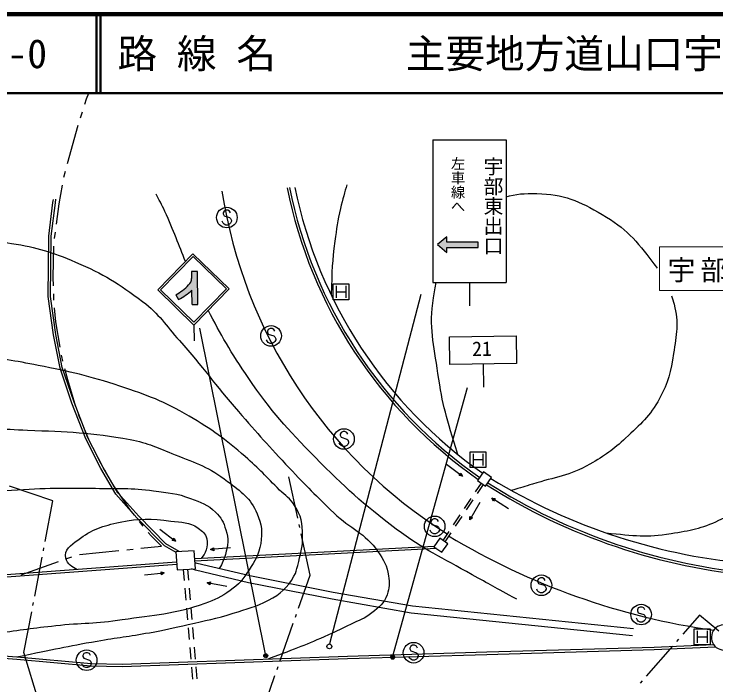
# Model space of a CAD drawing. Units: millimetres, scale not verified. Extents: x 40000 to 680000, y 20000 to 380000.
# Drawn here: x 167332 to 255865, y 295322 to 380000 of the extents above; entities that cross this region are included whole.
import ezdxf
from ezdxf.enums import TextEntityAlignment as Align

# ---------------------------------------------------------------- set-up
doc = ezdxf.new("R2010")
doc.units = ezdxf.units.MM
doc.header["$LTSCALE"] = 1000
doc.header["$PDMODE"] = 32
doc.header["$PDSIZE"] = 500
for name, color, linetype, lineweight in [('M-BGD', 7, 'Continuous', 25), ('M-BMK-HTXT', 7, 'Continuous', 13), ('M-BMK-ROW', 30, 'Continuous', 25), ('M-STR-STRC', 7, 'Continuous', 25), ('M-TTL', 2, 'Continuous', 140), ('M-TTL-LINE', 7, 'Continuous', 50)]:
    doc.layers.add(name, color=color, linetype=linetype, lineweight=lineweight)
doc.layers.add('M-TTL-TXT', color=7, linetype='Continuous')
doc.styles.add('@ＭＳ ゴシック', font='')
doc.styles.add('ＭＳ ゴシック', font='')
doc.styles.get('@ＭＳ ゴシック').set_extended_font_data('@MS Gothic')
doc.styles.get('ＭＳ ゴシック').set_extended_font_data('MS Gothic')

msp = doc.modelspace()

# ---------------------------------------------------------------- hatches: boundary and pattern name
at = {"layer": 'M-STR-STRC'}
for points in [[(225888, 350548), (225888, 351210), (221914, 351210), (221914, 351872), (220723, 350910), (221914, 349885), (221914, 350548)], [(190533, 343341), (190475, 347512), (189714, 347501), (189726, 346628), (189727, 346623), (189727, 346606), (189728, 346589), (189728, 346572), (189728, 346555), (189728, 346538), (189727, 346522), (189726, 346505), (189725, 346488), (189723, 346471), (189721, 346454), (189719, 346437), (189717, 346420), (189714, 346404), (189711, 346387), (189708, 346370), (189704, 346354), (189700, 346337), (189696, 346321), (189691, 346304), (189687, 346288), (189682, 346272), (189676, 346256), (189671, 346240), (189665, 346224), (189659, 346208), (189652, 346192), (189645, 346177), (189638, 346161), (189631, 346146), (189624, 346131), (189616, 346116), (189608, 346101), (189600, 346086), (189591, 346071), (189582, 346057), (189573, 346042), (189564, 346028), (189554, 346014), (189544, 346000), (189534, 345987), (189524, 345973), (189514, 345960), (189503, 345947), (189492, 345934), (189481, 345921), (189469, 345909), (189458, 345896), (189446, 345884), (189434, 345872), (189422, 345860), (189409, 345849), (189396, 345838), (189384, 345827), (189371, 345816), (189357, 345805), (189316, 345761), (189243, 345686), (189168, 345612), (189092, 345539), (189015, 345468), (188937, 345398), (188858, 345329), (188777, 345262), (188695, 345196), (188612, 345132), (188528, 345069), (188443, 345007), (188357, 344947), (188269, 344889), (188181, 344832), (188092, 344776), (188002, 344722), (187911, 344670), (187819, 344620), (187726, 344570), (188086, 343984), (188222, 344057), (188357, 344132), (188491, 344209), (188623, 344289), (188754, 344371), (188884, 344456), (189011, 344543), (189138, 344632), (189263, 344723), (189386, 344816), (189507, 344911), (189627, 345009), (189745, 345109), (189775, 345135), (189800, 343331)]]:
    msp.add_hatch(color=256, dxfattribs=at).paths.add_polyline_path(points)

# ---------------------------------------------------------------- linework, layer by layer
at = {"layer": 'M-BGD'}
for p, q in [((207569, 343936), (207569, 345936)), ((207569, 345936), (209569, 345936)), ((207944, 345686), (207944, 344186)), ((209194, 345686), (209194, 344186)), ((209569, 345936), (209569, 343936)), ((207944, 344936), (209194, 344936)), ((209569, 343936), (207569, 343936)), ((224847, 322761), (224847, 324761)), ((224847, 324761), (226847, 324761)), ((225222, 324511), (225222, 323011)), ((226472, 324511), (226472, 323011)), ((226847, 324761), (226847, 322761)), ((221881, 323187), (223875, 321679)), ((225222, 323761), (226472, 323761)), ((226847, 322761), (224847, 322761)), ((203130, 316355), (202002, 321570)), ((223463, 321756), (223689, 322055)), ((223875, 321679), (223463, 321756)), ((223689, 322055), (223875, 321679)), ((226269, 320806), (225510, 319679)), ((226514, 320634), (225756, 319506)), ((172235, 318553), (166752, 320403)), ((224952, 318849), (224114, 317605)), ((229712, 317561), (227591, 318885)), ((227810, 318528), (227591, 318885)), ((227591, 318885), (228009, 318846)), ((228009, 318846), (227810, 318528)), ((171254, 313410), (172235, 318553)), ((225197, 318677), (224360, 317432)), ((226067, 318341), (224811, 316179)), ((223556, 316775), (222719, 315531)), ((223802, 316603), (222964, 315358)), ((224811, 316179), (224837, 316598)), ((225161, 316409), (224811, 316179)), ((224837, 316598), (225161, 316409)), ((203384, 315182), (203299, 315573)), ((185716, 315000), (187694, 313470)), ((204681, 309185), (203553, 314400)), ((222161, 314701), (221402, 313573)), ((222406, 314528), (221648, 313401)), ((187282, 313551), (187512, 313848)), ((187694, 313470), (187282, 313551)), ((187512, 313848), (187694, 313470)), ((171029, 312231), (171104, 312624)), ((220304, 312818), (190130, 311234)), ((220604, 312533), (190147, 310934)), ((194616, 312650), (192129, 312400)), ((192129, 312400), (192483, 312624)), ((192483, 312624), (192521, 312251)), ((192521, 312251), (192129, 312400)), ((169942, 306534), (170879, 311445)), ((188822, 308523), (188703, 309914)), ((189377, 308554), (189258, 309946)), ((183783, 309216), (186272, 309454)), ((185881, 309605), (186272, 309454)), ((185917, 309232), (185881, 309605)), ((186272, 309454), (185917, 309232)), ((203219, 305015), (204681, 309185)), ((191708, 308227), (192112, 308338)), ((194161, 307743), (191708, 308227)), ((192040, 307970), (191708, 308227)), ((192112, 308338), (192040, 307970)), ((189035, 306032), (188907, 307526)), ((189590, 306064), (189462, 307558)), ((169717, 305355), (169792, 305748)), ((168586, 299426), (169567, 304569)), ((189248, 303541), (189120, 305035)), ((189803, 303573), (189675, 305067)), ((202822, 303883), (202954, 304261)), ((253791, 304137), (251681, 301719)), ((256223, 302119), (253791, 304137)), ((200903, 298410), (202557, 303128)), ((189461, 301050), (189333, 302544)), ((190016, 301082), (189888, 302576)), ((253134, 300408), (253134, 302408)), ((253134, 302408), (255134, 302408)), ((253509, 302158), (253509, 300658)), ((254759, 302158), (254759, 300658)), ((255134, 302408), (255134, 300408)), ((251155, 301116), (250892, 300815)), ((253509, 301408), (254759, 301408)), ((250367, 300212), (247080, 296444)), ((255134, 300408), (253134, 300408)), ((170517, 293024), (168586, 299426)), ((189674, 298559), (189546, 300054)), ((190229, 298591), (190101, 300085)), ((189887, 296068), (189759, 297563)), ((190442, 296100), (190314, 297594)), ((200506, 297277), (200639, 297655)), ((198780, 292352), (200242, 296522)), ((246554, 295841), (246291, 295540))]:
    msp.add_line(p, q, dxfattribs=at)
for points in [[(187762, 312049), (186307, 312899), (182833, 316437), (180174, 319397), (178290, 322641), (176368, 326391), (174622, 330903), (173130, 335318), (172317, 339513), (171620, 344343), (171703, 351978), (172245, 356232), (172305, 356605)], [(188163, 312162), (186493, 313138), (183052, 316642), (180418, 319574), (178553, 322785), (176642, 326514), (174904, 331005), (173421, 335395), (172612, 339563), (171920, 344363), (172003, 351957), (172542, 356190), (172611, 356621)], [(187832, 310834), (152231, 308179), (133727, 306282), (107004, 303994), (77119, 301352)], [(187849, 310534), (152257, 307881), (133755, 305983), (107030, 303695), (77146, 301053)], [(245337, 301538), (217426, 304395), (207436, 306134), (196914, 308214), (190212, 309802), (189728, 309973)], [(245470, 302419), (217570, 305276), (207593, 307012), (197081, 309091), (190413, 310670), (190159, 310731)], [(68029, 296794), (104296, 297149), (115643, 296910), (137589, 299525), (153287, 299985), (167700, 298861), (177050, 298022), (180979, 297956), (209399, 298953), (226969, 299485), (248058, 300100), (255556, 300434)], [(68029, 296494), (104294, 296849), (115658, 296610), (137611, 299225), (153279, 299684), (167675, 298562), (177034, 297722), (180982, 297656), (209409, 298654), (226978, 299185), (248069, 299800), (255806, 300145)]]:
    msp.add_lwpolyline(points, dxfattribs=at)
for points in [[(225805, 321132), (226811, 320425), (227564, 321497), (226557, 322204)], [(220269, 312769), (221276, 312062), (222029, 313133), (221022, 313840)], [(187757, 312139), (187887, 309868), (190200, 310000), (190070, 312271)]]:
    msp.add_lwpolyline(points, close=True, dxfattribs=at)
for centre, radius, start, end in [((259824, 369813), 59237, 191.43091, 235.05394), ((259824, 369813), 58937, 191.4749, 235.05394), ((259824, 369813), 58263, 191.57536, 235.05394), ((255109, 367102), 62267, 188.71758, 237.82933), ((266650, 385527), 75163, 238.59151, 265.50458), ((267368, 384275), 75450, 237.58341, 265.15357), ((267368, 384275), 75150, 237.59407, 265.15357), ((268088, 390186), 88840, 238.86216, 261.9036), ((256871, 301319), 1584, 74.20385, 297.37514)]:
    msp.add_arc(centre, radius, start, end, dxfattribs=at)
for points, knots in [([(241992, 314523), (245661, 314158), (247041, 313927), (250210, 314436), (252625, 314824), (254030, 315067), (256246, 316101), (259829, 317773), (261893, 318937), (264597, 321823), (268013, 325468), (269358, 328168), (271044, 332871), (272169, 336009), (272300, 337963), (272411, 341295), (272499, 343945), (272190, 345445), (271635, 348038), (271004, 350987), (270530, 352632), (269401, 355428), (268285, 358189), (267537, 359713), (265902, 362202), (265436, 362912), (265038, 363522), (264646, 364086)], [0, 0, 0, 0, 1, 1, 1, 2, 2, 2, 3, 3, 3, 4, 4, 4, 5, 5, 5, 6, 6, 6, 7, 7, 7, 8, 8, 8, 9, 9, 9, 9]), ([(209322, 358450), (209016, 357546), (208803, 356634), (208501, 355457), (208097, 353878), (208023, 352959), (207801, 351345), (207439, 348707), (207448, 347765), (207325, 344545)], [0, 0, 0, 0, 1, 1, 1, 2, 2, 2, 3, 3, 3, 3]), ([(188963, 348785), (188140, 350802), (187490, 352629), (186354, 355097), (185969, 355932), (185601, 356612), (185239, 357250)], [0, 0, 0, 0, 1, 1, 1, 2, 2, 2, 2]), ([(229386, 356912), (230563, 357299), (231746, 357384), (233271, 357343), (236657, 357250), (238610, 356417), (241531, 354703), (244490, 352966), (245840, 351397), (247901, 348654), (248092, 348400), (248270, 348158), (248437, 347924)], [0, 0, 0, 0, 1, 1, 1, 2, 2, 2, 3, 3, 3, 4, 4, 4, 4]), ([(159039, 350753), (159381, 350817), (159741, 350877), (160128, 350936), (162793, 351342), (164360, 351427), (167027, 351039), (170279, 350566), (172080, 349973), (175104, 348687), (178629, 347188), (180499, 346021), (183555, 343712), (185664, 342120), (186422, 340748), (188182, 338777), (191209, 335386), (192647, 333264), (195630, 329835), (198091, 327005), (199490, 325436), (202060, 322705), (204197, 320435), (205426, 319191), (207677, 317032), (209763, 315032), (211596, 314528), (213234, 312146), (213972, 311072), (214383, 310376), (214565, 309085), (214694, 308164), (214715, 307582), (214392, 306710), (213987, 305613), (213396, 305133), (212478, 304408), (211544, 303670), (210856, 303502), (209789, 302973), (208705, 302437), (208089, 302155), (206988, 301653), (204094, 300333), (203079, 299998), (199436, 298604)], [0, 0, 0, 0, 1, 1, 1, 2, 2, 2, 3, 3, 3, 4, 4, 4, 5, 5, 5, 6, 6, 6, 7, 7, 7, 8, 8, 8, 9, 9, 9, 10, 10, 10, 11, 11, 11, 12, 12, 12, 13, 13, 13, 14, 14, 14, 15, 15, 15, 15]), ([(223290, 324427), (221874, 329063), (221383, 330569), (220801, 334629), (220272, 338323), (219665, 340476), (220229, 344165), (220339, 344883), (220455, 345523), (220592, 346118)], [0, 0, 0, 0, 1, 1, 1, 2, 2, 2, 3, 3, 3, 3]), ([(250276, 344424), (250386, 344096), (250490, 343747), (250590, 343369), (251215, 341020), (250868, 339551), (250506, 337148), (250160, 334856), (249844, 333523), (248753, 331478), (247545, 329214), (246333, 328262), (244476, 326490), (242899, 324986), (241860, 324284), (239973, 323193), (237382, 321694), (235590, 321573), (232734, 320676), (231697, 320350), (231360, 320239), (230073, 319864)], [0, 0, 0, 0, 1, 1, 1, 2, 2, 2, 3, 3, 3, 4, 4, 4, 5, 5, 5, 6, 6, 6, 7, 7, 7, 7]), ([(230735, 306164), (228008, 307608), (227290, 308011), (225107, 309242), (221308, 311383), (219028, 312381), (215544, 315005), (211285, 318213), (209062, 320253), (205320, 324052), (201749, 327678), (199804, 329820), (196926, 334017), (194673, 337303), (193363, 339578), (191835, 342610)], [0, 0, 0, 0, 1, 1, 1, 2, 2, 2, 3, 3, 3, 4, 4, 4, 5, 5, 5, 5]), ([(167700, 298861), (172560, 299883), (173842, 300176), (177807, 300864), (180376, 301309), (181833, 301456), (184398, 301923), (186322, 302273), (187396, 302492), (189299, 302937), (191525, 303458), (192789, 303700), (194972, 304379), (196750, 304933), (197807, 305143), (199447, 306025), (200956, 306838), (201775, 307557), (202639, 309038), (202922, 309522), (202981, 309848), (203109, 310394), (203448, 311842), (203767, 312663), (203732, 314150), (203696, 315699), (203560, 316682), (202723, 317985), (202149, 318880), (201569, 319175), (200816, 319925), (199143, 321590), (198271, 322595), (196489, 324143), (193912, 326383), (192345, 327530), (189403, 329264), (186205, 331149), (184199, 331857), (180679, 333036), (176748, 334352), (174459, 334849), (170390, 335643), (167387, 336230), (165667, 336622), (162608, 336543), (161342, 336510), (160856, 336509), (159373, 336318)], [0, 0, 0, 0, 1, 1, 1, 2, 2, 2, 3, 3, 3, 4, 4, 4, 5, 5, 5, 6, 6, 6, 7, 7, 7, 8, 8, 8, 9, 9, 9, 10, 10, 10, 11, 11, 11, 12, 12, 12, 13, 13, 13, 14, 14, 14, 15, 15, 15, 16, 16, 16, 16]), ([(75259, 304276), (80186, 304760), (81617, 305012), (85667, 305661), (94909, 307141), (99945, 308779), (108946, 311348), (115888, 313330), (119767, 314486), (126605, 316800), (135725, 319886), (140582, 322379), (149828, 325061), (154075, 326293), (156465, 327138), (160865, 327576), (164039, 327892), (165844, 327610), (169032, 327483), (174100, 327280), (176978, 327231), (181964, 326296), (184264, 325864), (185466, 325242), (187641, 324380), (190338, 323310), (191969, 322793), (194264, 321019), (195971, 319699), (197150, 318927), (197984, 316938), (198558, 315569), (198704, 314626), (198440, 313166), (198187, 311770), (197752, 311030), (196974, 309843), (196214, 308684), (195714, 308021), (194579, 307227), (193431, 306424), (192703, 306071), (191384, 305599), (187474, 304203), (185061, 304163), (180957, 303531), (177715, 303032), (175855, 303134), (172594, 302778), (169740, 302467), (168146, 302244), (165305, 301827), (162388, 301399), (160771, 301044), (157850, 300642), (155715, 300348), (155020, 300260), (152376, 299958)], [0, 0, 0, 0, 1, 1, 1, 2, 2, 2, 3, 3, 3, 4, 4, 4, 5, 5, 5, 6, 6, 6, 7, 7, 7, 8, 8, 8, 9, 9, 9, 10, 10, 10, 11, 11, 11, 12, 12, 12, 13, 13, 13, 14, 14, 14, 15, 15, 15, 16, 16, 16, 17, 17, 17, 18, 18, 18, 19, 19, 19, 19]), ([(102240, 303572), (106722, 304796), (107896, 305131), (111500, 306203), (116313, 307635), (119099, 308212), (123748, 310110), (126442, 311211), (127773, 312233), (130476, 313313), (133960, 314705), (135998, 315306), (139656, 316136), (143614, 317034), (145876, 317334), (149890, 317931), (156235, 318874), (159803, 319388), (166202, 319847), (170639, 320166), (173140, 320216), (177588, 320144), (180463, 320097), (182096, 320237), (184942, 319830), (186780, 319566), (187872, 319544), (189595, 318851), (190895, 318328), (191753, 318132), (192752, 317151), (193473, 316443), (193738, 315876), (194052, 314916), (194430, 313757), (194324, 312967), (193988, 311795), (193778, 311063), (193644, 310739), (193216, 310006)], [0, 0, 0, 0, 1, 1, 1, 2, 2, 2, 3, 3, 3, 4, 4, 4, 5, 5, 5, 6, 6, 6, 7, 7, 7, 8, 8, 8, 9, 9, 9, 10, 10, 10, 11, 11, 11, 12, 12, 12, 13, 13, 13, 13]), ([(175265, 309897), (174662, 310194), (174059, 310574), (173861, 311334), (173590, 312368), (174533, 312959), (175381, 313609), (177173, 314983), (178496, 315400), (180707, 315860), (183149, 316368), (184619, 316331), (187091, 315999), (188472, 315813), (189428, 315947), (190548, 315118), (191090, 314717), (191487, 314438), (191640, 313781), (191765, 313241), (191721, 312893), (191551, 312366), (191401, 311901), (191262, 311701), (190935, 311276)], [0, 0, 0, 0, 1, 1, 1, 2, 2, 2, 3, 3, 3, 4, 4, 4, 5, 5, 5, 6, 6, 6, 7, 7, 7, 8, 8, 8, 8])]:
    msp.add_open_spline(points, degree=3, knots=knots, dxfattribs=at)
msp.add_open_spline([(190506, 345310), (190502, 345319), (190498, 345327), (190494, 345335)], degree=3, dxfattribs=at)
at = {"layer": 'M-BMK-HTXT'}
msp.add_lwpolyline([(248764, 345126), (269014, 345126), (269014, 350626), (248764, 350626)], close=True, dxfattribs=at)
at = {"layer": 'M-BMK-ROW'}
for p, q in [((176261, 368624), (176474, 369284)), ((176474, 369284), (176746, 370000)), ((175709, 366910), (175954, 367672)), ((174091, 361133), (175411, 365956)), ((173617, 359403), (173827, 360169)), ((173616, 359397), (173617, 359403)), ((173008, 356053), (173437, 358413)), ((172671, 353474), (173008, 356053)), ((172438, 351689), (172541, 352482)), ((172262, 346729), (172371, 350693)), ((172298, 345695), (172262, 346729)), ((172356, 344072), (172334, 344695)), ((172371, 343896), (172356, 344072)), ((172597, 341173), (172454, 342900)), ((173146, 337952), (172597, 341173)), ((173343, 336794), (173313, 336966)), ((173496, 336188), (173343, 336794)), ((174099, 333812), (173742, 335219)), ((175142, 330420), (174099, 333812)), ((175769, 328734), (175469, 329476)), ((176755, 326293), (176143, 327807)), ((178280, 323291), (176755, 326293)), ((179170, 321727), (178767, 322418)), ((179905, 320465), (179673, 320863)), ((181931, 317462), (179905, 320465)), ((182507, 316748), (181931, 317462)), ((183638, 315348), (183135, 315970)), ((184619, 314133), (184266, 314570)), ((185920, 312832), (184619, 314133)), ((183334, 312573), (185920, 312832)), ((175573, 311795), (180548, 312293)), ((181543, 312393), (182339, 312473)), ((168221, 309210), (172925, 310903)), ((173866, 311242), (174619, 311513))]:
    msp.add_line(p, q, dxfattribs=at)
at = {"layer": 'M-STR-STRC'}
for p, q in [((220154, 364118), (229386, 364118)), ((220154, 364118), (220154, 346118)), ((229386, 364118), (229386, 346118)), ((193818, 355138), (193699, 354902)), ((194054, 355256), (193818, 355138)), ((194290, 355256), (194054, 355256)), ((194527, 355138), (194290, 355256)), ((194645, 354902), (194527, 355138)), ((193699, 354902), (193699, 354783)), ((193699, 354783), (193818, 354547)), ((193818, 354547), (194527, 354311)), ((194527, 354311), (194645, 354193)), ((194645, 354193), (194763, 353956)), ((193699, 353602), (193581, 353838)), ((193818, 353483), (193699, 353602)), ((194054, 353365), (193818, 353483)), ((194290, 353365), (194054, 353365)), ((194527, 353483), (194290, 353365)), ((194645, 353602), (194527, 353483)), ((194763, 353838), (194645, 353602)), ((194763, 353956), (194763, 353838)), ((221914, 351872), (220723, 350910)), ((221914, 351210), (221914, 351872)), ((220723, 350910), (221914, 349885)), ((225888, 351210), (221914, 351210)), ((225888, 350548), (225888, 351210)), ((185464, 345188), (189901, 349751)), ((194464, 345313), (189901, 349751)), ((221914, 349885), (221914, 350548)), ((221914, 350548), (225888, 350548)), ((185818, 345193), (189906, 349397)), ((194110, 345309), (189906, 349397)), ((190475, 347512), (189714, 347501)), ((189714, 347501), (189726, 346628)), ((190533, 343341), (190475, 347512)), ((190022, 341104), (194110, 345309)), ((190027, 340751), (194464, 345313)), ((220154, 346118), (229386, 346118)), ((224770, 346118), (224770, 343186)), ((185464, 345188), (190027, 340751)), ((185818, 345193), (190022, 341104)), ((187726, 344570), (188086, 343984)), ((189800, 343331), (189775, 345135)), ((218659, 344588), (207108, 300494)), ((189800, 343331), (190533, 343341)), ((190027, 340751), (190055, 338751)), ((199086, 299011), (190771, 340359)), ((199398, 340202), (199280, 339966)), ((199635, 340320), (199398, 340202)), ((199871, 340320), (199635, 340320)), ((200108, 340202), (199871, 340320)), ((200226, 339966), (200108, 340202)), ((199280, 339966), (199280, 339848)), ((199280, 339848), (199398, 339611)), ((199398, 339611), (200108, 339375)), ((200108, 339375), (200226, 339257)), ((200226, 339257), (200344, 339020)), ((222264, 339277), (230663, 339394)), ((222313, 335777), (222264, 339277)), ((230663, 339394), (230712, 335895)), ((199280, 338666), (199162, 338902)), ((199398, 338548), (199280, 338666)), ((199635, 338429), (199398, 338548)), ((199871, 338429), (199635, 338429)), ((200108, 338548), (199871, 338429)), ((200226, 338666), (200108, 338548)), ((200344, 338902), (200226, 338666)), ((200344, 339020), (200344, 338902)), ((230712, 335895), (222313, 335777)), ((226512, 335836), (226553, 332905)), ((215085, 298825), (224514, 332850)), ((208588, 327192), (208470, 326956)), ((208470, 326956), (208470, 326838)), ((208470, 326838), (208588, 326601)), ((208825, 327310), (208588, 327192)), ((209061, 327310), (208825, 327310)), ((209297, 327192), (209061, 327310)), ((209415, 326956), (209297, 327192)), ((208470, 325656), (208352, 325892)), ((208588, 326601), (209297, 326365)), ((209297, 326365), (209415, 326247)), ((209415, 326247), (209534, 326010)), ((209534, 325892), (209415, 325656)), ((209534, 326010), (209534, 325892)), ((208588, 325538), (208470, 325656)), ((208825, 325419), (208588, 325538)), ((209061, 325419), (208825, 325419)), ((209297, 325538), (209061, 325419)), ((209415, 325656), (209297, 325538)), ((220033, 316171), (219915, 315935)), ((220270, 316289), (220033, 316171)), ((220506, 316289), (220270, 316289)), ((220742, 316171), (220506, 316289)), ((220861, 315935), (220742, 316171)), ((219915, 315935), (219915, 315817)), ((219915, 315817), (220033, 315580)), ((220033, 315580), (220742, 315344)), ((220742, 315344), (220861, 315226)), ((220861, 315226), (220979, 314989)), ((219915, 314635), (219797, 314871)), ((220033, 314517), (219915, 314635)), ((220270, 314398), (220033, 314517)), ((220506, 314398), (220270, 314398)), ((220742, 314517), (220506, 314398)), ((220861, 314635), (220742, 314517)), ((220979, 314871), (220861, 314635)), ((220979, 314989), (220979, 314871)), ((233493, 308734), (233375, 308498)), ((233375, 308498), (233375, 308380)), ((233375, 308380), (233493, 308143)), ((233729, 308853), (233493, 308734)), ((233493, 308143), (234202, 307907)), ((233966, 308853), (233729, 308853)), ((234202, 308734), (233966, 308853)), ((234320, 308498), (234202, 308734)), ((233375, 307198), (233257, 307434)), ((234202, 307907), (234320, 307789)), ((234320, 307789), (234439, 307553)), ((234439, 307434), (234320, 307198)), ((234439, 307553), (234439, 307434)), ((233493, 307080), (233375, 307198)), ((233729, 306962), (233493, 307080)), ((233966, 306962), (233729, 306962)), ((234202, 307080), (233966, 306962)), ((234320, 307198), (234202, 307080)), ((246070, 305038), (245952, 304801)), ((245952, 304801), (245952, 304683)), ((245952, 304683), (246070, 304447)), ((246306, 305156), (246070, 305038)), ((246543, 305156), (246306, 305156)), ((246779, 305038), (246543, 305156)), ((246897, 304801), (246779, 305038)), ((245952, 303501), (245834, 303738)), ((246070, 304447), (246779, 304210)), ((246779, 304210), (246897, 304092)), ((246897, 304092), (247016, 303856)), ((247016, 303738), (246897, 303501)), ((247016, 303856), (247016, 303738)), ((246070, 303383), (245952, 303501)), ((246306, 303265), (246070, 303383)), ((246543, 303265), (246306, 303265)), ((246779, 303383), (246543, 303265)), ((246897, 303501), (246779, 303383)), ((217373, 300220), (217255, 299984)), ((217610, 300338), (217373, 300220)), ((217846, 300338), (217610, 300338)), ((218083, 300220), (217846, 300338)), ((218201, 299984), (218083, 300220)), ((176132, 299279), (176014, 299042)), ((176369, 299397), (176132, 299279)), ((176605, 299397), (176369, 299397)), ((176841, 299279), (176605, 299397)), ((176960, 299042), (176841, 299279)), ((217255, 299984), (217255, 299865)), ((217255, 299865), (217373, 299629)), ((217373, 299629), (218083, 299393)), ((218083, 299393), (218201, 299274)), ((218201, 299274), (218319, 299038)), ((176014, 299042), (176014, 298924)), ((176014, 298924), (176132, 298688)), ((176132, 298688), (176841, 298451)), ((176841, 298451), (176960, 298333)), ((217255, 298684), (217137, 298920)), ((217373, 298565), (217255, 298684)), ((217610, 298447), (217373, 298565)), ((217846, 298447), (217610, 298447)), ((218083, 298565), (217846, 298447)), ((218201, 298684), (218083, 298565)), ((218319, 298920), (218201, 298684)), ((218319, 299038), (218319, 298920)), ((176014, 297742), (175896, 297979)), ((176132, 297624), (176014, 297742)), ((176369, 297506), (176132, 297624)), ((176605, 297506), (176369, 297506)), ((176841, 297624), (176605, 297506)), ((176960, 297742), (176841, 297624)), ((176960, 298333), (177078, 298097)), ((177078, 297979), (176960, 297742)), ((177078, 298097), (177078, 297979))]:
    msp.add_line(p, q, dxfattribs=at)
for centre, radius in [((194172, 354311), 1300), ((199753, 339375), 1300), ((208943, 326365), 1300), ((220388, 315344), 1300), ((233848, 307907), 1300), ((246425, 304210), 1300), ((207102, 300189), 305), ((217728, 299393), 1300), ((176487, 298451), 1300), ((199086, 299011), 150), ((199086, 299011), 120), ((199086, 299011), 90), ((199086, 299011), 60), ((199086, 299011), 30), ((215085, 298825), 150), ((215085, 298825), 120), ((215085, 298825), 90), ((215085, 298825), 60), ((215085, 298825), 30)]:
    msp.add_circle(centre, radius, dxfattribs=at)
for centre, radius, start, end in [((188756, 346569), 972, 308.20654, 3.46677), ((184962, 349917), 6019, 297.33069, 316.90315), ((183979, 351827), 8854, 297.64198, 310.89884)]:
    msp.add_arc(centre, radius, start, end, dxfattribs=at)
for p in [(199086, 299011), (215085, 298825)]:
    msp.add_point(p, dxfattribs=at)
at = {"layer": 'M-TTL'}
msp.add_line((680000, 380000), (40000, 380000), dxfattribs=at)
at = {"layer": 'M-TTL-LINE'}
for p, q in [((177750, 380000), (177750, 370000)), ((178250, 380000), (178250, 370000)), ((40000, 370000), (680000, 370000))]:
    msp.add_line(p, q, dxfattribs=at)

# ---------------------------------------------------------------- texts
at = {"layer": 'M-BMK-HTXT', "insert": (249764, 346126), "char_height": 2566, "attachment_point": 7, "style": 'ＭＳ ゴシック'}
msp.add_mtext('\\T1.19;宇部東JCT', dxfattribs=at)
at = {"layer": 'M-STR-STRC'}
for s, height, rotation, style, p in [('左車線へ', 1320, 270, '@ＭＳ ゴシック', (222257, 362030)), ('宇部東出口', 1833, 270, '@ＭＳ ゴシック', (226302, 362030)), ('21', 1833, 0.799, 'ＭＳ ゴシック', (225129, 336280))]:
    msp.add_text(s, height=height, rotation=rotation, dxfattribs=dict(at, style=style)).set_placement(p, align=Align.BOTTOM_LEFT)
at = {"layer": 'M-TTL-TXT', "style": 'ＭＳ ゴシック'}
for s, p in [('路 線 名', (180380, 375000)), ('主要地方道山口宇部線', (216734, 375000)), ('43-0', (161521, 375000))]:
    msp.add_text(s, height=3666, dxfattribs=at).set_placement(p, align=Align.MIDDLE_LEFT)

doc.saveas('drawing.dxf')
